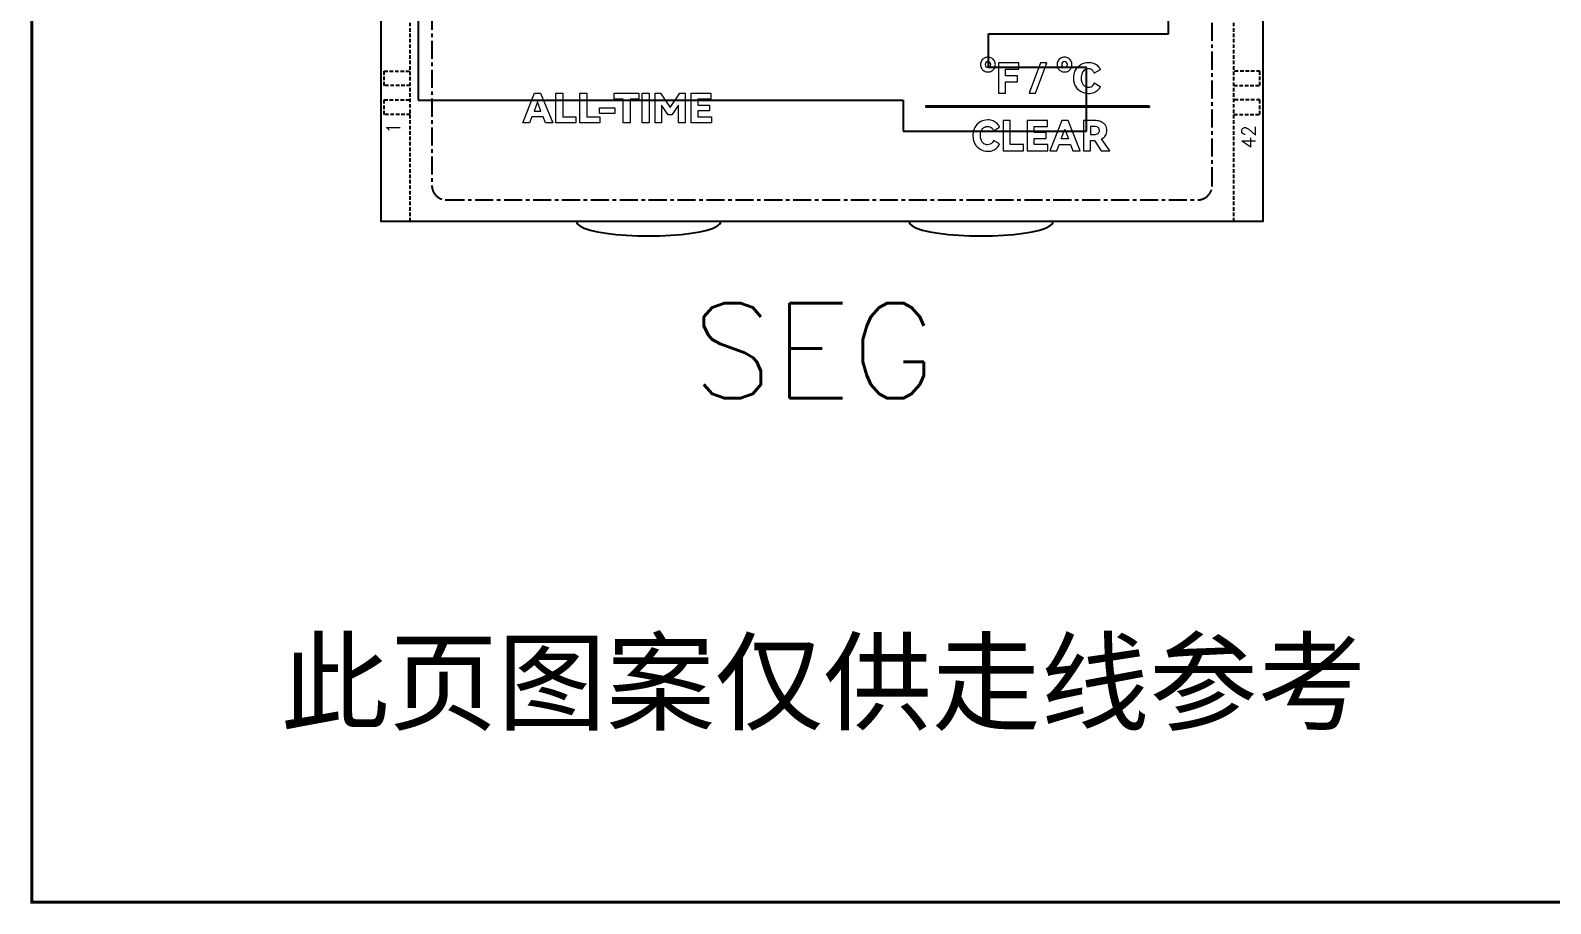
# Model space of a CAD drawing. Header units: millimetres. Extents: x 426 to 1899, y -1707 to -647.
# Drawn here: x 955.2 to 1060.4, y -924.1 to -863.7 of the extents above; entities that cross this region are included whole.
import ezdxf
from ezdxf.enums import TextEntityAlignment as Align

# ---------------------------------------------------------------- set-up
doc = ezdxf.new("R2010")
doc.units = ezdxf.units.MM
doc.linetypes.add('CENTER', pattern=[2, 1.25, -0.25, 0.25, -0.25])
doc.linetypes.add('HIDDEN', pattern=[0.375, 0.25, -0.125])
doc.layers.add('SEG', color=42, linetype='Continuous')
doc.layers.add('SPEC', color=2, linetype='Continuous')
doc.styles.add('4534', font='simhei_0.ttf')
doc.styles.add('ROMANS', font='ROMANS.shx', dxfattribs={"bigfont": 'AllInOneBig.shx'})
doc.styles.get("Standard").update_dxf_attribs({"font": 'txt', "bigfont": 'AllInOneBig.shx'})

msp = doc.modelspace()

# ---------------------------------------------------------------- linework, layer by layer
msp.add_lwpolyline([(1040.529, -791.931), (1040.529, -876.931), (979.529, -876.931), (979.529, -791.931)], close=True)
at = {"linetype": 'HIDDEN'}
for points in [[(981.529, -876.931), (981.529, -791.931)], [(1038.529, -876.931), (1038.529, -791.931)], [(981.529, -867.527), (979.729, -867.527), (979.729, -866.527), (981.529, -866.527)], [(1038.529, -867.527), (1040.329, -867.527), (1040.329, -866.527), (1038.529, -866.527)], [(981.529, -869.527), (979.729, -869.527), (979.729, -868.527), (981.529, -868.527)], [(1038.529, -869.527), (1040.329, -869.527), (1040.329, -868.527), (1038.529, -868.527)]]:
    msp.add_lwpolyline(points, dxfattribs=at)
at = {"linetype": 'CENTER'}
msp.add_lwpolyline([(1036.029, -793.431), (984.029, -793.431, 0.4142136), (983.029, -794.431), (983.029, -874.431, 0.4142136), (984.029, -875.431), (1036.029, -875.431, 0.4142136), (1037.029, -874.431), (1037.029, -794.431, 0.4142136)], format="xyb", close=True, dxfattribs=at)
at = {"lineweight": 9}
for points in [[(1021.245, -865.633, 0.1359905), (1021.058, -865.818, 0.1344691), (1020.989, -866.08, 0.136373), (1021.058, -866.338, 0.1333152), (1021.245, -866.521, 0.1321466), (1021.506, -866.588, 0.1320037), (1021.772, -866.521, 0.1365666), (1021.955, -866.338, 0.1325459), (1022.021, -866.08, 0.1297247), (1021.955, -865.817, 0.1380322), (1021.772, -865.633, 0.1336186), (1021.506, -865.565, 0.1312145)], [(1026.543, -865.633, 0.1359905), (1026.356, -865.818, 0.1344691), (1026.287, -866.08, 0.136373), (1026.356, -866.338, 0.1333152), (1026.543, -866.521, 0.1321466), (1026.804, -866.588, 0.1320037), (1027.07, -866.521, 0.1365666), (1027.253, -866.338, 0.1325459), (1027.319, -866.08, 0.1297247), (1027.253, -865.817, 0.1380322), (1027.07, -865.633, 0.1336186), (1026.804, -865.565, 0.1312145)], [(1021.368, -866.223, 0.2166473), (1021.506, -866.28, 0.2117957), (1021.648, -866.223, 0.2020834), (1021.704, -866.08, 0.2006553), (1021.648, -865.933, 0.21318), (1021.506, -865.874, 0.2197138), (1021.368, -865.931, 0.1924677), (1021.315, -866.08, 0.1969429)], [(1026.666, -866.223, 0.2166473), (1026.804, -866.28, 0.2117957), (1026.946, -866.223, 0.2020834), (1027.001, -866.08, 0.2006553), (1026.946, -865.933, 0.21318), (1026.804, -865.874, 0.2197138), (1026.666, -865.931, 0.1924677), (1026.613, -866.08, 0.1969429)], [(1028.783, -867.492, 0.0668135), (1028.867, -867.349), (1029.276, -867.589, -0.1120206), (1029.119, -867.841, -0.1041237), (1028.84, -868.026, -0.0974075), (1028.467, -868.094, -0.133353), (1027.95, -867.96, -0.1391598), (1027.579, -867.579, -0.1069255), (1027.446, -867.127, -0.0442833), (1027.448, -866.871, -0.1043221), (1027.579, -866.44, -0.1388366), (1027.95, -866.06, -0.1328748), (1028.467, -865.926, -0.0990908), (1028.84, -865.994, -0.1057829), (1029.119, -866.178, -0.1135729), (1029.276, -866.431), (1028.867, -866.671, 0.0863574), (1028.761, -866.502, 0.2171688), (1028.456, -866.374, 0.1523582), (1028.203, -866.45, 0.1374169), (1028.023, -866.67, 0.1083703), (1027.956, -867.009, 0.0233096), (1027.96, -867.103, 0.0865421), (1028.023, -867.349, 0.0300039), (1028.059, -867.417, 0.1101041), (1028.203, -867.57, 0.1518548), (1028.456, -867.646, 0.2397)], [(1020.476, -870.849, 0.0442833), (1020.474, -871.105, 0.1069255), (1020.606, -871.556, 0.1391598), (1020.978, -871.938, 0.133353), (1021.495, -872.072, 0.0974075), (1021.868, -872.003, 0.1041237), (1022.147, -871.819, 0.1120206), (1022.304, -871.566), (1021.895, -871.326, -0.0668135), (1021.811, -871.47, -0.2397), (1021.484, -871.623, -0.1518548), (1021.231, -871.548, -0.1101041), (1021.087, -871.395, -0.0300039), (1021.051, -871.326, -0.0865421), (1020.988, -871.08, -0.0233096), (1020.984, -870.986, -0.1083703), (1021.051, -870.648, -0.1374169), (1021.231, -870.428, -0.1523582), (1021.484, -870.352, -0.2171688), (1021.788, -870.48, -0.0863574), (1021.895, -870.649), (1022.304, -870.409, 0.1135729), (1022.147, -870.156, 0.1057829), (1021.868, -869.972, 0.0990908), (1021.495, -869.903, 0.1328748), (1020.978, -870.037, 0.1388366), (1020.606, -870.418, 0.1043221)], [(1028.122, -869.943), (1028.122, -872.035), (1028.61, -872.035), (1028.61, -871.326), (1028.887, -871.326), (1029.35, -872.032), (1029.93, -872.035), (1029.367, -871.223, 0.1403886), (1029.639, -870.983, 0.1431559), (1029.733, -870.635, 0.1483948), (1029.63, -870.272, 0.1474593), (1029.335, -870.029, 0.086219), (1028.992, -869.947, 0.019145), (1028.882, -869.943)], [(1028.61, -870.918), (1028.825, -870.918, 0.026963), (1028.903, -870.914, 0.1024666), (1029.103, -870.853, 0.2521768), (1029.216, -870.681, 0.0724602), (1029.214, -870.577, 0.2563481), (1029.08, -870.401, 0.0344911), (1029.032, -870.382, 0.0758639), (1028.825, -870.355), (1028.61, -870.355)]]:
    msp.add_lwpolyline(points, format="xyb", close=True, dxfattribs=at)
for points in [[(1022.241, -865.966), (1022.241, -868.057), (1022.729, -868.057), (1022.729, -867.271), (1023.547, -867.271), (1023.547, -866.849), (1022.729, -866.849), (1022.729, -866.391), (1023.641, -866.391), (1023.641, -865.966)], [(1025.144, -865.966), (1024.361, -868.057), (1024.807, -868.057), (1025.59, -865.966)], [(989.795, -870.115), (989.316, -870.115), (990.13, -868.053), (990.556, -868.053), (991.393, -870.115), (990.885, -870.115), (990.728, -869.699), (989.947, -869.699)], [(990.33, -868.653), (990.096, -869.296), (990.575, -869.296)], [(991.612, -868.053), (992.094, -868.053), (992.094, -869.687), (992.999, -869.687), (992.999, -870.116), (991.612, -870.116)], [(993.264, -868.053), (993.746, -868.053), (993.746, -869.687), (994.65, -869.687), (994.65, -870.116), (993.264, -870.116)], [(997.359, -868.478), (996.739, -868.478), (996.739, -870.116), (996.259, -870.116), (996.259, -868.478), (995.64, -868.478), (995.64, -868.053), (997.359, -868.053)], [(998.063, -870.115), (997.581, -870.115), (997.581, -868.052), (998.063, -868.052)], [(999.636, -869.558), (999.39, -869.558), (998.92, -868.887), (998.92, -870.116), (998.469, -870.116), (998.469, -868.053), (998.841, -868.053), (999.52, -869.047), (1000.194, -868.053), (1000.557, -868.053), (1000.557, -870.116), (1000.1, -870.116), (1000.1, -868.892)], [(1002.248, -869.284), (1001.442, -869.284), (1001.442, -869.699), (1002.375, -869.699), (1002.375, -870.115), (1000.96, -870.115), (1000.96, -868.053), (1002.341, -868.053), (1002.341, -868.467), (1001.442, -868.467), (1001.442, -868.873), (1002.248, -868.873)], [(994.616, -869.073), (995.69, -869.073), (995.69, -869.456), (994.616, -869.456)], [(1022.552, -869.943), (1022.552, -872.035), (1023.958, -872.035), (1023.958, -871.601), (1023.041, -871.601), (1023.041, -869.943)], [(1025.627, -869.943), (1024.227, -869.943), (1024.227, -872.035), (1025.661, -872.035), (1025.661, -871.612), (1024.715, -871.612), (1024.715, -871.192), (1025.533, -871.192), (1025.533, -870.775), (1024.715, -870.775), (1024.715, -870.363), (1025.627, -870.363)], [(1026.619, -869.943), (1025.793, -872.035), (1026.278, -872.035), (1026.433, -871.612), (1027.224, -871.612), (1027.384, -872.035), (1027.899, -872.035), (1027.05, -869.943)], [(1026.584, -871.203), (1026.821, -870.552), (1027.07, -871.203)]]:
    msp.add_lwpolyline(points, close=True, dxfattribs=at)
at = {"ltscale": 0.5}
msp.add_lwpolyline([(1032.671, -868.924), (1032.671, -869.024), (1017.222, -869.024), (1017.222, -868.924)], close=True, dxfattribs=at)
for points in [[(993.029, -876.931), (993.091, -877.087), (993.274, -877.24), (993.574, -877.385), (993.984, -877.519), (994.494, -877.638), (995.09, -877.74), (995.759, -877.822), (996.484, -877.882), (997.247, -877.919), (998.029, -877.931), (998.812, -877.919), (999.574, -877.882), (1000.299, -877.822), (1000.968, -877.74), (1001.565, -877.638), (1002.074, -877.519), (1002.484, -877.385), (1002.785, -877.24), (1002.968, -877.087), (1003.029, -876.931)], [(1016.029, -876.931), (1016.091, -877.087), (1016.274, -877.24), (1016.574, -877.385), (1016.984, -877.519), (1017.494, -877.638), (1018.09, -877.74), (1018.759, -877.822), (1019.484, -877.882), (1020.247, -877.919), (1021.029, -877.931), (1021.812, -877.919), (1022.574, -877.882), (1023.299, -877.822), (1023.968, -877.74), (1024.565, -877.638), (1025.074, -877.519), (1025.484, -877.385), (1025.785, -877.24), (1025.968, -877.087), (1026.029, -876.931)]]:
    msp.add_lwpolyline(points)
at = {"layer": 'SEG'}
for p, q in [((982.076, -816.267), (982.076, -868.549)), ((1034.004, -863.948), (1034.004, -861.151)), ((1021.539, -866.282), (1021.539, -863.948)), ((1021.539, -863.948), (1034.004, -863.948)), ((1028.328, -866.282), (1021.539, -866.282)), ((1028.328, -870.677), (1028.328, -866.282)), ((982.076, -868.549), (1015.643, -868.549)), ((1015.643, -868.549), (1015.643, -870.677)), ((1015.643, -870.677), (1028.328, -870.677))]:
    msp.add_line(p, q, dxfattribs=at)
at = {"layer": 'SPEC', "lineweight": 30, "const_width": 0.209}
msp.add_lwpolyline([(955.352, -923.992), (955.352, -767.419), (1165.528, -767.419), (1165.528, -923.992)], close=True, dxfattribs=at)

# ---------------------------------------------------------------- texts
at = {"style": 'ROMANS'}
for s, height, p in [('1', 0.946, (980.366, -870.473)), ('42', 0.9457, (1039.543, -871.073))]:
    msp.add_text(s, height=height, rotation=90, dxfattribs=at).set_placement(p, align=Align.MIDDLE)
at = {"layer": 'SEG'}
msp.add_text('SEG', height=6.5748, dxfattribs=at).set_placement((1001.012, -889.149))
at = {"layer": 'SPEC', "lineweight": 30, "style": '4534'}
msp.add_text('此页图案仅供走线参考', height=5.509, dxfattribs=at).set_placement((972.55, -911.541))

doc.saveas('drawing.dxf')
